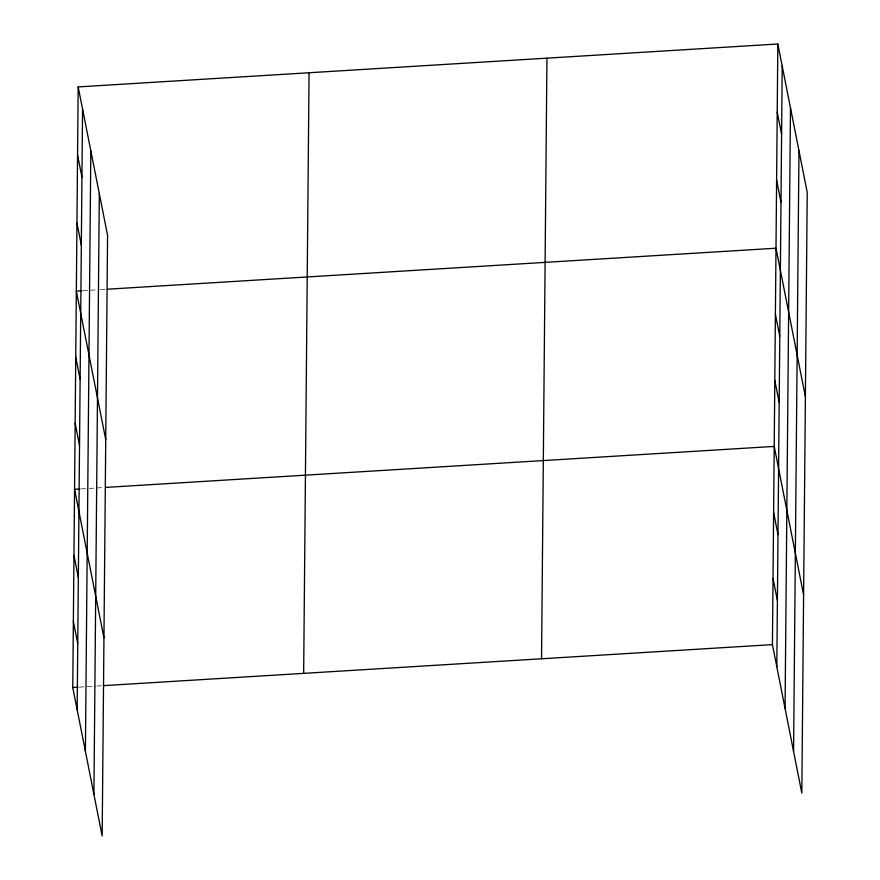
<?xml version="1.0" encoding="UTF-8"?>
<svg xmlns="http://www.w3.org/2000/svg" width="880" height="880" viewBox="0 0 880 880"><rect width="100%" height="100%" fill="white"/><g stroke="black" fill="none" stroke-linecap="round" stroke-linejoin="round"><path stroke-width="0.66" stroke-dasharray="4.4 3.3" d="M83.083 290.708L99.286 289.707M100.639 289.63L106.04 289.3M81.301 488.906L88.055 488.499M89.408 488.411L102.905 487.586M79.519 687.115L95.722 686.114M97.075 686.037L102.476 685.707"/><path stroke-width="1.32" d="M78.177 86.911L107.569 235.378L102.168 836L72.765 687.522L78.177 86.911L777.832 44L807.235 192.478L801.823 793.089L772.431 644.622L777.832 44M77.154 709.665L82.555 109.043M85.404 751.355L90.816 150.733M93.918 794.31L99.319 193.688M303.655 673.365L309.067 72.743M541.541 658.779L546.942 58.157M776.809 666.754L782.21 66.132M785.07 708.444L790.471 107.822M793.573 751.399L798.974 150.777M81.741 290.785L76.34 291.115L105.732 439.593M107.393 289.212L775.995 248.215L805.398 396.682M79.959 488.994L74.558 489.324L103.95 637.791M105.611 487.421L774.213 446.413L803.605 594.891M72.765 687.522L78.166 687.192M103.829 685.619L772.431 644.622M777.216 112.068L781.605 134.2M776.611 180.136L780.989 202.279M775.401 314.281L779.779 336.413M774.807 380.347L779.185 402.479M773.619 512.479L777.997 534.622M773.025 578.556L777.403 600.688M77.561 154.979L81.95 177.111M76.945 223.047L81.334 245.179M75.746 357.181L80.124 379.324M75.152 423.258L79.53 445.39M73.964 555.39L78.342 577.522M73.359 621.456L77.748 643.588"/></g></svg>
